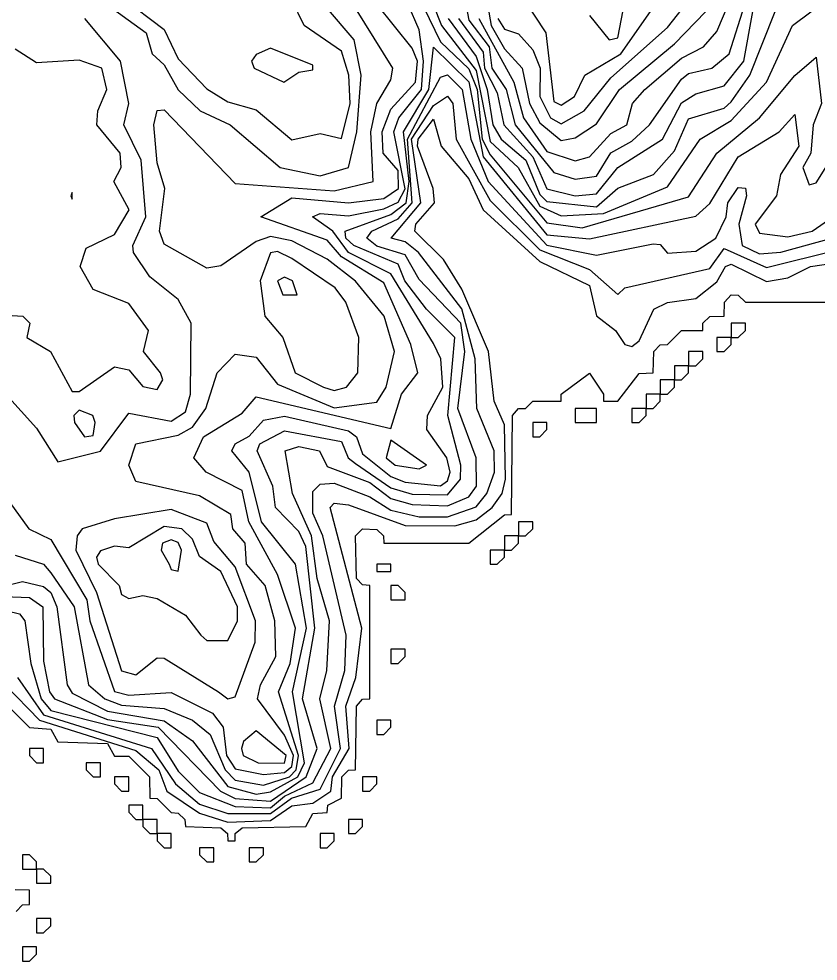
# Model space of a CAD drawing. Header units: metres. Extents: x 310028 to 360472, y 4137098 to 4159193.
# Drawn here: x 355785 to 357477, y 4141598 to 4143592 of the extents above; entities that cross this region are included whole.
import ezdxf

# ---------------------------------------------------------------- set-up
doc = ezdxf.new("R2010")
doc.units = ezdxf.units.M
for name, color, linetype in [('COAST', 5, 'Continuous'), ('CONTOUR', 254, 'Continuous'), ('CONTOUR_INDEX', 33, 'Continuous')]:
    doc.layers.add(name, color=color, linetype=linetype)

msp = doc.modelspace()

# ---------------------------------------------------------------- linework, layer by layer
at = {"layer": 'COAST'}
for points in [[(355747.5, 4142151.9), (355807.5, 4142091.9), (355852.5, 4142088.4), (355867.5, 4142061.8), (355972.5, 4142058.3), (355987.5, 4142031.7), (356017.5, 4142031), (356061.7, 4141987.5), (356062.3, 4141942.5), (356077.5, 4141941.6), (356107.5, 4141912.2), (356122.5, 4141910.9), (356136.5, 4141897.5), (356137.5, 4141882.3), (356212.5, 4141879.9), (356226.9, 4141867.5), (356227.5, 4141852.4), (356242.5, 4141852.4), (356243, 4141867.5), (356257.5, 4141879.7), (356392.5, 4141882.2), (356407.5, 4141910.3), (356437.5, 4141912.2), (356439, 4141927.5), (356468, 4141942.5), (356468.8, 4141987.5), (356482.5, 4142002), (356497.5, 4142002.5), (356499.5, 4142137.5), (356512.5, 4142151.9), (356527.6, 4142152.5), (356527.8, 4142392.5), (356512.5, 4142393.9), (356499.8, 4142407.5), (356497.5, 4142497.5), (356512.5, 4142512.2), (356542.5, 4142511.2), (356556.9, 4142497.5), (356557.5, 4142482.4), (356737.5, 4142482.5), (356812.5, 4142541.9), (356827.6, 4142542.5), (356829.5, 4142752.5), (356842.5, 4142766.9), (356857.5, 4142767.5), (356872.5, 4142782.4), (356932.5, 4142782.5), (356932.6, 4142797.5), (356992.5, 4142842.1), (357022.5, 4142797.5), (357022.5, 4142782.5), (357052.5, 4142782.4), (357097.5, 4142841.6), (357127.6, 4142842.5), (357128.9, 4142887.5), (357142.5, 4142902.1), (357157.5, 4142902.4), (357187.5, 4142932.1), (357232.5, 4142932.5), (357232.8, 4142947.5), (357247.5, 4142961.8), (357277.5, 4142962.5), (357278.2, 4142992.5), (357292.5, 4143007.4), (357307.5, 4143007.2), (357322.5, 4142992.2), (357532.5, 4142991.9)], [(357292.5, 4142932.5), (357292.5, 4142917.5), (357307.5, 4142917.5), (357322.5, 4142932.5), (357322.5, 4142947.5), (357292.5, 4142947.5), (357292.5, 4142932.5)], [(357262.5, 4142902.5), (357262.5, 4142887.5), (357277.5, 4142887.5), (357292.5, 4142902.5), (357292.5, 4142917.5), (357262.5, 4142917.5), (357262.5, 4142902.5)], [(357202.5, 4142872.5), (357202.5, 4142857.5), (357217.5, 4142857.5), (357232.5, 4142872.5), (357232.5, 4142887.5), (357202.5, 4142887.5), (357202.5, 4142872.5)], [(357172.5, 4142842.5), (357172.5, 4142827.5), (357187.5, 4142827.5), (357202.5, 4142842.5), (357202.5, 4142857.5), (357172.5, 4142857.5), (357172.5, 4142842.5)], [(357142.5, 4142812.5), (357142.5, 4142797.5), (357157.5, 4142797.5), (357172.5, 4142812.5), (357172.5, 4142827.5), (357142.5, 4142827.5), (357142.5, 4142812.5)], [(357112.5, 4142782.5), (357112.5, 4142767.5), (357127.5, 4142767.5), (357142.5, 4142782.5), (357142.5, 4142797.5), (357112.5, 4142797.5), (357112.5, 4142782.5)], [(356962.5, 4142752.5), (356962.5, 4142737.5), (357007.5, 4142737.5), (357007.5, 4142767.5), (356962.5, 4142767.5), (356962.5, 4142752.5)], [(357082.5, 4142752.5), (357082.5, 4142737.5), (357097.5, 4142737.5), (357112.5, 4142752.5), (357112.5, 4142767.5), (357082.5, 4142767.5), (357082.5, 4142752.5)], [(356872.5, 4142722.5), (356872.5, 4142707.5), (356887.5, 4142707.5), (356902.5, 4142722.5), (356902.5, 4142737.5), (356872.5, 4142737.5), (356872.5, 4142722.5)], [(356842.5, 4142512.5), (356842.5, 4142497.5), (356857.5, 4142497.5), (356872.5, 4142512.5), (356872.5, 4142527.5), (356842.5, 4142527.5), (356842.5, 4142512.5)], [(356812.5, 4142482.5), (356812.5, 4142467.5), (356827.5, 4142467.5), (356842.5, 4142482.5), (356842.5, 4142497.5), (356812.5, 4142497.5), (356812.5, 4142482.5)], [(356782.5, 4142452.5), (356782.5, 4142437.5), (356797.5, 4142437.5), (356812.5, 4142452.5), (356812.5, 4142467.5), (356782.5, 4142467.5), (356782.5, 4142452.5)], [(356542.5, 4142422.5), (356572.5, 4142422.5), (356572.5, 4142437.5), (356542.5, 4142437.5), (356542.5, 4142422.5)], [(356572.5, 4142362.5), (356602.5, 4142362.5), (356602.5, 4142377.5), (356587.5, 4142392.5), (356572.5, 4142392.5), (356572.5, 4142362.5)], [(356572.5, 4142242.5), (356572.5, 4142227.5), (356587.5, 4142227.5), (356602.5, 4142242.5), (356602.5, 4142257.5), (356572.5, 4142257.5), (356572.5, 4142242.5)], [(356542.5, 4142092.5), (356542.5, 4142077.5), (356557.5, 4142077.5), (356572.5, 4142092.5), (356572.5, 4142107.5), (356542.5, 4142107.5), (356542.5, 4142092.5)], [(355807.5, 4142032.5), (355822.5, 4142017.5), (355837.5, 4142017.5), (355837.5, 4142047.5), (355807.5, 4142047.5), (355807.5, 4142032.5)], [(355927.5, 4142002.5), (355942.5, 4141987.5), (355957.5, 4141987.5), (355957.5, 4142017.5), (355927.5, 4142017.5), (355927.5, 4142002.5)], [(355987.5, 4141972.5), (356002.5, 4141957.5), (356017.5, 4141957.5), (356017.5, 4141987.5), (355987.5, 4141987.5), (355987.5, 4141972.5)], [(356512.5, 4141972.5), (356512.5, 4141957.5), (356527.5, 4141957.5), (356542.5, 4141972.5), (356542.5, 4141987.5), (356512.5, 4141987.5), (356512.5, 4141972.5)], [(356017.5, 4141912.5), (356032.5, 4141897.5), (356047.5, 4141897.5), (356047.5, 4141927.5), (356017.5, 4141927.5), (356017.5, 4141912.5)], [(356047.5, 4141882.5), (356062.5, 4141867.5), (356077.5, 4141867.5), (356077.5, 4141897.5), (356047.5, 4141897.5), (356047.5, 4141882.5)], [(356482.5, 4141882.5), (356482.5, 4141867.5), (356497.5, 4141867.5), (356512.5, 4141882.5), (356512.5, 4141897.5), (356482.5, 4141897.5), (356482.5, 4141882.5)], [(356077.5, 4141852.5), (356092.5, 4141837.5), (356107.5, 4141837.5), (356107.5, 4141867.5), (356077.5, 4141867.5), (356077.5, 4141852.5)], [(356422.5, 4141852.5), (356422.5, 4141837.5), (356437.5, 4141837.5), (356452.5, 4141852.5), (356452.5, 4141867.5), (356422.5, 4141867.5), (356422.5, 4141852.5)], [(356167.5, 4141822.5), (356182.5, 4141807.5), (356197.5, 4141807.5), (356197.5, 4141837.5), (356167.5, 4141837.5), (356167.5, 4141822.5)], [(356272.5, 4141822.5), (356272.5, 4141807.5), (356287.5, 4141807.5), (356302.5, 4141822.5), (356302.5, 4141837.5), (356272.5, 4141837.5), (356272.5, 4141822.5)], [(355792.5, 4141792.5), (355822.5, 4141792.5), (355822.5, 4141807.5), (355807.5, 4141822.5), (355792.5, 4141822.5), (355792.5, 4141792.5)], [(355822.5, 4141762.5), (355852.5, 4141762.5), (355852.5, 4141777.5), (355837.5, 4141792.5), (355822.5, 4141792.5), (355822.5, 4141762.5)], [(355779.6, 4141702.5), (355792.5, 4141716.4), (355807.8, 4141717.5), (355807.5, 4141747.5), (355777.5, 4141748.6)], [(355822.5, 4141672.5), (355822.5, 4141657.5), (355837.5, 4141657.5), (355852.5, 4141672.5), (355852.5, 4141687.5), (355822.5, 4141687.5), (355822.5, 4141672.5)], [(355792.5, 4141612.5), (355792.5, 4141597.5), (355807.5, 4141597.5), (355822.5, 4141612.5), (355822.5, 4141627.5), (355792.5, 4141627.5), (355792.5, 4141612.5)]]:
    msp.add_lwpolyline(points, dxfattribs=at)
at = {"layer": 'CONTOUR'}
for points, elevation in [([(356758.2, 4143727.5), (356784.7, 4143577.5), (356812.5, 4143528.6), (356850.1, 4143487.5), (356865.9, 4143412.5), (356887.5, 4143371.5), (356932.5, 4143334.3), (356962.5, 4143340.3), (357007.5, 4143369.5), (357056.3, 4143442.5), (357172.5, 4143539.3), (357238.6, 4143607.5)], 110), ([(355957.5, 4143632.9), (356054.4, 4143562.5), (356067.5, 4143517.5), (356092.5, 4143494.8), (356122.5, 4143441.5), (356168.7, 4143397.5), (356232, 4143367.5), (356338.1, 4143277.5), (356422.5, 4143259.5), (356483, 4143277.5), (356500.2, 4143352.5), (356509.6, 4143472.5), (356494.8, 4143547.5), (356377.5, 4143685.1)], 80), ([(356720, 4143682.5), (356737.5, 4143589.1), (356780.2, 4143532.5), (356785.9, 4143487.5), (356816.5, 4143442.5), (356835.7, 4143367.5), (356917.5, 4143266.6), (356962.5, 4143252.3), (357007.5, 4143258.8), (357037.5, 4143308), (357082.5, 4143332.8), (357119.5, 4143367.5), (357187.5, 4143464.4), (357202.5, 4143476.5), (357251.3, 4143487.5), (357288.2, 4143517.5), (357321.5, 4143622.5)], 90), ([(356644.2, 4143667.5), (356679.3, 4143577.5), (356752.5, 4143482.7), (356782.5, 4143332.5), (356841.4, 4143277.5), (356887.5, 4143195.2), (356932.5, 4143174.9), (357022.5, 4143180.1), (357157.5, 4143236.4), (357226.9, 4143337.5), (357292.5, 4143376.5), (357367.3, 4143457.5), (357422.1, 4143577.5), (357502.5, 4143638.8)], 60), ([(355777.5, 4142456.6), (355837.5, 4142437.5), (355852.5, 4142419.1), (355901.9, 4142347.5), (355932.5, 4142182.5), (355967.2, 4142152.5), (356002.5, 4142139), (356092.5, 4142132.1), (356152.5, 4142107.4), (356190.2, 4142077.5), (356221.9, 4142002.5), (356242.5, 4141980.9), (356302.5, 4141970.3), (356358.1, 4141987.5), (356371.6, 4142002.5), (356376.7, 4142032.5), (356334.6, 4142167.5), (356359.2, 4142227.5), (356370.3, 4142302.5), (356332.5, 4142416), (356271.4, 4142527.5), (356257.5, 4142593.6), (356181.2, 4142632.5), (356155.2, 4142662.5), (356175.8, 4142707.5), (356257.5, 4142757.3), (356287.5, 4142791.6), (356572.5, 4142725), (356594.7, 4142797.5), (356629.5, 4142842.5), (356614.7, 4142902.5), (356557.5, 4143033.4), (356467.5, 4143087.9), (356437.5, 4143123.1), (356297.1, 4143172.5), (356362.5, 4143212.8), (356482.5, 4143202.6), (356557.5, 4143211.5), (356588.5, 4143232.5), (356587.5, 4143270.8), (356556.1, 4143307.5), (356553.8, 4143352.5), (356572.5, 4143400.6), (356624.2, 4143457.5), (356629, 4143502.5), (356617.5, 4143529.5), (356542.5, 4143622.8)], 60), ([(356003.2, 4143637.5), (356092.5, 4143569.6), (356122.5, 4143507.4), (356182.5, 4143443.7), (356227.5, 4143416.5), (356287.5, 4143399.1), (356362.5, 4143335.8), (356422.5, 4143349.1), (356467.5, 4143338.6), (356486.2, 4143412.5), (356483.3, 4143472.5), (356467.5, 4143523.8), (356389, 4143577.5), (356362.5, 4143631.3)], 90), ([(356798.5, 4143592.5), (356812.5, 4143570.1), (356842.5, 4143560.1), (356872.5, 4143526.1), (356888.4, 4143487.5), (356887.6, 4143427.5), (356910, 4143382.5), (356932.5, 4143369.7), (356981.1, 4143397.5), (357037.5, 4143466.8), (357157.5, 4143573.7), (357208, 4143637.5)], 120), ([(356850.9, 4143637.5), (356900.1, 4143562.5), (356917.5, 4143416.6), (356932.5, 4143409), (356961.1, 4143427.5), (356982.7, 4143472.5), (357059.3, 4143517.5), (357122, 4143607.5)], 130), ([(356992.5, 4143598.8), (357034.2, 4143547.5), (357052.5, 4143551.9), (357067.5, 4143628.4)], 140), ([(355747.5, 4142593.6), (355806.2, 4142512.5), (355852.5, 4142490.2), (355929, 4142362.5), (355935.2, 4142317.5), (355987.5, 4142168.1), (356017.5, 4142160.1), (356107.5, 4142166.1), (356194.9, 4142122.5), (356217.2, 4142092.5), (356224.6, 4142032.5), (356242.5, 4142004.2), (356302.5, 4141992.4), (356347.5, 4141996.8), (356362.5, 4142009.8), (356366.1, 4142032.5), (356347.5, 4142075.5), (356290.2, 4142152.5), (356296.5, 4142182.5), (356329.1, 4142242.5), (356327.1, 4142317.5), (356306.4, 4142392.5), (356267, 4142437.5), (356263.8, 4142482.5), (356237.6, 4142512.5), (356233.5, 4142542.5), (356167.5, 4142582), (356032.5, 4142612.7), (356017.8, 4142647.5), (356032.5, 4142692.5), (356122.5, 4142711), (356152.5, 4142727.6), (356180.4, 4142767.5), (356204.5, 4142842.5), (356242.5, 4142882), (356287.5, 4142875.5), (356332.5, 4142818.5), (356452.5, 4142768.7), (356542.5, 4142780.9), (356562.2, 4142812.5), (356579.9, 4142887.5), (356558.1, 4142962.5), (356497.5, 4143036.6), (356437.5, 4143083.4), (356362.5, 4143122.1), (356317.5, 4143131.5), (356287.5, 4143120.7), (356212.5, 4143069.4), (356182.5, 4143064.2), (356092.5, 4143115.2), (356082.4, 4143142.5), (356094.1, 4143232.5), (356077.5, 4143287.2), (356070.7, 4143367.5), (356077.5, 4143397.6), (356092.5, 4143399.5), (356242.5, 4143243.6), (356452.5, 4143228.1), (356534.7, 4143247.5), (356530, 4143352.5), (356542.5, 4143412.5), (356572.5, 4143462.9), (356576.6, 4143487.5), (356497.5, 4143614.7)], 70), ([(356693.6, 4143592.5), (356752.5, 4143511.9), (356776.3, 4143442.5), (356787.8, 4143367.5), (356806.1, 4143337.5), (356858, 4143292.5), (356887.5, 4143219.8), (356902.5, 4143205.5), (357007.5, 4143194.3), (357052.5, 4143233.7), (357128.4, 4143262.5), (357172.5, 4143312.4), (357202.5, 4143380.1), (357277.5, 4143403.1), (357292.5, 4143415.9), (357332.3, 4143472.5), (357385.8, 4143607.5)], 70), ([(356715.6, 4143592.5), (356767.5, 4143521), (356770.3, 4143487.5), (356797.5, 4143435.1), (356811.4, 4143367.5), (356872.5, 4143299.9), (356902.5, 4143232), (356962.5, 4143217.1), (357007.5, 4143221.2), (357052.5, 4143276.9), (357146.9, 4143337.5), (357187.5, 4143414.3), (357217.5, 4143433.1), (357277.5, 4143449.9), (357319.5, 4143502.5), (357338.1, 4143607.5)], 80), ([(355757.5, 4142797.5), (355822.5, 4142725.6), (355867.5, 4142654.5), (355957.5, 4142676.7), (356017.5, 4142757.6), (356107.5, 4142740.5), (356137.5, 4142759.9), (356148.4, 4142797.5), (356149.6, 4142947.5), (356122.5, 4142998.1), (356062.5, 4143046), (356027.9, 4143097.5), (356026.2, 4143112.5), (356053.7, 4143172.5), (356043.6, 4143292.5), (356007.3, 4143367.5), (356017.5, 4143412.5), (356000.4, 4143502.5), (355925, 4143592.5)], 80), ([(355702.5, 4142968), (355793.6, 4142962.5), (355808.1, 4142947.5), (355801.9, 4142917.5), (355852.2, 4142887.5), (355897.5, 4142802.9), (355912.5, 4142803.4), (355987.5, 4142855.5), (356017.5, 4142849), (356047.5, 4142813.5), (356077.5, 4142807.7), (356089.5, 4142827.5), (356085, 4142842.5), (356048.6, 4142887.5), (356059.1, 4142932.5), (356017.5, 4142989.4), (355942.5, 4143019.1), (355914.8, 4143067.5), (355927.5, 4143106.3), (355987.5, 4143135.7), (356018.5, 4143187.5), (355986.2, 4143247.5), (356001.6, 4143277.5), (355999.6, 4143307.5), (355950.4, 4143367.5), (355952.4, 4143397.5), (355971.4, 4143442.5), (355960.4, 4143487.5), (355912.5, 4143504.2), (355822.5, 4143499), (355777.5, 4143527.7)], 90), ([(355717.5, 4142370.8), (355807.5, 4142367.5), (355835.7, 4142347.5), (355837.5, 4142232.1), (355849.8, 4142167.5), (355860.7, 4142152.5), (355972.5, 4142108.9), (356080.2, 4142092.5), (356211.6, 4141957.5), (356242.5, 4141942), (356317.5, 4141936.2), (356393.3, 4141987.5), (356416.7, 4142047.5), (356385.1, 4142152.5), (356411.2, 4142302.5), (356392.5, 4142475.2), (356377.5, 4142506.6), (356328.3, 4142557.5), (356322.8, 4142602.5), (356289.5, 4142677.5), (356295.2, 4142692.5), (356347.5, 4142719.8), (356467.5, 4142697.2), (356482.3, 4142662.5), (356497.5, 4142650.5), (356572.5, 4142599.5), (356617.5, 4142585.9), (356692.5, 4142584.1), (356720, 4142617.5), (356720.5, 4142647.5), (356692.9, 4142752.5), (356707.5, 4142917.5), (356647.5, 4142977.5), (356601.8, 4143037.5), (356587.5, 4143072.5), (356493.6, 4143112.5), (356476.9, 4143127.5), (356475.5, 4143142.5), (356572.5, 4143178), (356604.5, 4143202.5), (356610.8, 4143247.5), (356598.8, 4143352.5), (356652.4, 4143442.5), (356662.5, 4143532.1), (356737.5, 4143458.7), (356767.5, 4143299.6), (356902.5, 4143134.8), (356992.5, 4143126.6), (357217.5, 4143174.5), (357247.5, 4143200.9), (357307.5, 4143299.9), (357393.8, 4143352.5), (357427.5, 4143389.5), (357435.9, 4143322.5), (357396.7, 4143262.5), (357388.7, 4143217.5), (357343.3, 4143157.5), (357352.5, 4143138), (357412.5, 4143130.7), (357463.8, 4143142.5), (357507.8, 4143172.5)], 40), ([(355672.5, 4142360.2), (355786.4, 4142332.5), (355797.9, 4142317.5), (355810.1, 4142227.5), (355832, 4142152.5), (355852.5, 4142127.9), (356077.5, 4142071.1), (356122.5, 4141999.7), (356167.5, 4141954.7), (356242.5, 4141924.8), (356317.5, 4141922.1), (356347.5, 4141947), (356407.5, 4141975.2), (356445.2, 4142047.5), (356421.8, 4142152.5), (356436.9, 4142212.5), (356442.1, 4142317.5), (356416.4, 4142407.5), (356404.5, 4142497.5), (356364.1, 4142587.5), (356348.4, 4142677.5), (356377.5, 4142686.9), (356421.4, 4142677.5), (356437.5, 4142644.4), (356527.5, 4142610.4), (356572.5, 4142576.5), (356617.5, 4142564.3), (356692.5, 4142561.3), (356737.5, 4142580.3), (356753.3, 4142602.5), (356752.8, 4142662.5), (356714.2, 4142767.5), (356728.7, 4142887.5), (356720.4, 4142947.5), (356632.5, 4143040.1), (356602.5, 4143092.6), (356542.5, 4143110.8), (356521.5, 4143127.5), (356532.1, 4143142.5), (356587.5, 4143168.4), (356617.5, 4143202.5), (356607.5, 4143337.5), (356677.5, 4143468.7), (356692.5, 4143473.3), (356723.5, 4143442.5), (356741.5, 4143337.5), (356778.2, 4143247.5), (356902.5, 4143113), (357007.5, 4143091.9), (357127.5, 4143115.6), (357142.5, 4143114.3), (357157.5, 4143096), (357217.5, 4143100.1), (357260.2, 4143127.5), (357281.8, 4143172.5), (357285.5, 4143202.5), (357307.5, 4143234.9), (357322.5, 4143233.2), (357325.1, 4143217.5), (357308.5, 4143157.5), (357315.8, 4143112.5), (357352.5, 4143094.8), (357397.5, 4143097.9), (357502.5, 4143126.8)], 30), ([(355782.1, 4142197.5), (355837.5, 4142118.5), (356065.7, 4142047.5), (356116.7, 4141972.5), (356167.5, 4141930), (356227.5, 4141909.8), (356317.5, 4141909.7), (356362.2, 4141942.5), (356422.5, 4141961.5), (356465.6, 4142047.5), (356452.9, 4142137.5), (356474.7, 4142212.5), (356477.8, 4142287.5), (356428.5, 4142497.5), (356407.5, 4142545.3), (356407.5, 4142591.4), (356422.5, 4142606.9), (356452.5, 4142609.4), (356527.5, 4142580.4), (356572.5, 4142552.2), (356632.5, 4142538.2), (356692.5, 4142537.6), (356752.5, 4142559.2), (356775.3, 4142587.5), (356791.5, 4142632.5), (356791.2, 4142677.5), (356754.3, 4142767.5), (356750.8, 4142872.5), (356722.5, 4142978.4), (356630.5, 4143097.5), (356602.5, 4143119.8), (356573.3, 4143127.5), (356635.7, 4143202.5), (356616.1, 4143337.5), (356662.5, 4143408.6), (356692.5, 4143428.4), (356703.5, 4143412.5), (356710.5, 4143337.5), (356782.5, 4143207.2), (356887.5, 4143102.9), (356992.5, 4143061.1), (357052.5, 4143008.6), (357067.5, 4143022.7), (357247.5, 4143063.3), (357277.5, 4143105.8), (357367.5, 4143065.7), (357517.5, 4143103.2)], 20), ([(355755.8, 4142182.5), (355828.7, 4142107.5), (356032.5, 4142043.5), (356081.6, 4142002.5), (356098.4, 4141957.5), (356167.5, 4141910.9), (356227.5, 4141891.5), (356317.5, 4141895), (356362.5, 4141926.4), (356407.5, 4141932), (356445.1, 4141957.5), (356449, 4141987.5), (356484.2, 4142047.5), (356477.3, 4142137.5), (356497.9, 4142197.5), (356511.1, 4142302.5), (356444, 4142557.5), (356452.5, 4142566.9), (356482.5, 4142563), (356602.5, 4142519.5), (356707.5, 4142519), (356752.5, 4142531.2), (356786.6, 4142557.5), (356807.9, 4142587.5), (356815.2, 4142617.5), (356812.5, 4142732.3), (356790.8, 4142782.5), (356779, 4142887.5), (356722.5, 4143019.8), (356683.9, 4143082.5), (356623.1, 4143142.5), (356625, 4143157.5), (356664.4, 4143202.5), (356662.1, 4143232.5), (356628.6, 4143322.5), (356630.3, 4143337.5), (356662.5, 4143379.3), (356678.7, 4143322.5), (356737.5, 4143253), (356767.5, 4143187.4), (356887.5, 4143078.5), (356992.5, 4143027.3), (357007.5, 4142963.6), (357047.6, 4142932.5), (357067.5, 4142902.4), (357082.5, 4142898.2), (357097.5, 4142910.1), (357128.9, 4142977.5), (357157.5, 4142991.8), (357217.5, 4143000.3), (357262.5, 4143035.2), (357280.2, 4143067.5), (357292.5, 4143072.3), (357367.5, 4143035.7), (357412.5, 4143043.5), (357460.2, 4143067.5), (357532.5, 4143078.4)], 10), ([(356429.8, 4142812.5), (356452.5, 4142805.2), (356478.4, 4142812.5), (356502.3, 4142842.5), (356504.7, 4142917.5), (356477.1, 4142992.5), (356454.4, 4143022.5), (356362.5, 4143084.9), (356332.5, 4143099.8), (356317.5, 4143096.9), (356296, 4143037.5), (356305.8, 4142962.5), (356343.7, 4142917.5), (356369.8, 4142842.5), (356429.8, 4142812.5)], 80), ([(356343.9, 4143007.5), (356374.1, 4143007.5), (356364.3, 4143037.5), (356347.5, 4143045.3), (356332.5, 4143037.5), (356343.9, 4143007.5)], 90), ([(355924.2, 4142707.5), (355942.5, 4142709.7), (355946.2, 4142737.5), (355941.3, 4142752.5), (355912.5, 4142763.4), (355901.5, 4142752.5), (355902.5, 4142737.5), (355924.2, 4142707.5)], 90), ([(356581.5, 4142647.5), (356632.5, 4142639.6), (356647.9, 4142647.5), (356572.5, 4142700.4), (356562.6, 4142662.5), (356581.5, 4142647.5)], 60), ([(356207.6, 4142167.5), (356227.5, 4142152.5), (356242.5, 4142157.2), (356285.3, 4142272.5), (356285.9, 4142317.5), (356242.5, 4142431.8), (356197.5, 4142485.4), (356182.5, 4142524.8), (356107.5, 4142553.1), (355987.5, 4142533.8), (355919.2, 4142512.5), (355908.1, 4142497.5), (355905.9, 4142467.5), (355949.1, 4142377.5), (356002.5, 4142212.1), (356032.5, 4142203.8), (356077.5, 4142239.8), (356092.5, 4142238.7), (356207.6, 4142167.5)], 80), ([(356169.9, 4142287.5), (356182.5, 4142276.3), (356227.5, 4142276.1), (356247.8, 4142317.5), (356247.4, 4142347.5), (356212.5, 4142421.9), (356167.5, 4142454), (356152.5, 4142490.3), (356129.9, 4142512.5), (356092.5, 4142517.7), (356017.5, 4142472.2), (355987.5, 4142475.8), (355957.5, 4142465.9), (355949.3, 4142452.5), (355953.1, 4142437.5), (355997.6, 4142392.5), (356002.5, 4142373.4), (356017.5, 4142365.1), (356047.5, 4142371.5), (356077.5, 4142364.8), (356137.5, 4142330.1), (356169.9, 4142287.5)], 90), ([(356291.4, 4142017.5), (356347.5, 4142016.2), (356350.9, 4142032.5), (356287.5, 4142084.9), (356260.3, 4142062.5), (356256.4, 4142047.5), (356259.5, 4142032.5), (356291.4, 4142017.5)], 80)]:
    msp.add_lwpolyline(points, dxfattribs=dict(at, elevation=elevation))
at = {"layer": 'CONTOUR_INDEX'}
for points, elevation in [([(356617.5, 4143667.4), (356677.5, 4143543.5), (356737.5, 4143485.9), (356755, 4143442.5), (356765.8, 4143337.5), (356782.5, 4143304), (356902.5, 4143160.4), (356977.5, 4143149.7), (357202.5, 4143215.5), (357262.3, 4143307.5), (357352.5, 4143382.4), (357427.5, 4143472.1), (357472.5, 4143510.7), (357483.4, 4143412.5), (357465.9, 4143367.5), (357461.3, 4143307.5), (357443.9, 4143277.5), (357457.5, 4143240.5), (357472.5, 4143244.6), (357517.5, 4143316.9)], 50), ([(355747.5, 4142390), (355792.5, 4142400.7), (355837.5, 4142390.1), (355852.5, 4142377.6), (355865.6, 4142347.5), (355887.4, 4142182.5), (355897.5, 4142164.9), (355972.5, 4142126.6), (356092.5, 4142106), (356152.5, 4142063.6), (356227.5, 4141967.4), (356287.5, 4141950.7), (356317.5, 4141955.9), (356375.4, 4141987.5), (356389.7, 4142017.5), (356364.1, 4142167.5), (356394.1, 4142302.5), (356370.7, 4142437.5), (356298.8, 4142527.5), (356272.6, 4142632.5), (356235.6, 4142677.5), (356242.5, 4142692.2), (356272.5, 4142708.5), (356302.5, 4142742.3), (356347.5, 4142750.6), (356482.5, 4142719.8), (356499.5, 4142707.5), (356512.5, 4142671.3), (356572.5, 4142623.5), (356602.5, 4142611.6), (356677.5, 4142603.7), (356692.5, 4142614), (356697.5, 4142632.5), (356691.1, 4142662.5), (356648.7, 4142722.5), (356650.1, 4142752.5), (356682.6, 4142812.5), (356678.4, 4142872.5), (356662.5, 4142904.7), (356572.4, 4143052.5), (356482.5, 4143097.5), (356449.4, 4143142.5), (356406.2, 4143172.5), (356422.5, 4143180), (356482.5, 4143174.9), (356557.5, 4143189.8), (356587.5, 4143203.9), (356602.5, 4143231.8), (356578.9, 4143352.5), (356589, 4143382.5), (356636.9, 4143442.5), (356641.4, 4143502.5), (356632.5, 4143568.9), (356609, 4143622.5)], 50), ([(356758.2, 4143592.5), (356832.9, 4143457.5), (356853, 4143382.5), (356902.5, 4143311.4), (356962.5, 4143291.1), (356992.5, 4143299.5), (357037.5, 4143349.3), (357071.4, 4143367.5), (357083.7, 4143412.5), (357109.6, 4143442.5), (357187.5, 4143508.4), (357233.8, 4143532.5), (357262.5, 4143564.8), (357292.5, 4143637.3)], 100), ([(356346.1, 4143457.5), (356377.5, 4143478.7), (356407.5, 4143484.3), (356407.5, 4143493.7), (356317.5, 4143529.5), (356287.5, 4143516.4), (356277.7, 4143502.5), (356283.1, 4143487.5), (356346.1, 4143457.5)], 100), ([(355894.9, 4143217.5), (355897.5, 4143210.2), (355897.5, 4143224.2), (355894.9, 4143217.5)], 100), ([(356102.9, 4142437.5), (356107.5, 4142426.1), (356122.5, 4142422.7), (356129.3, 4142467.5), (356122.5, 4142483.3), (356107.5, 4142489.5), (356088.7, 4142482.5), (356086, 4142467.5), (356102.9, 4142437.5)], 100)]:
    msp.add_lwpolyline(points, dxfattribs=dict(at, elevation=elevation))

doc.saveas('drawing.dxf')
